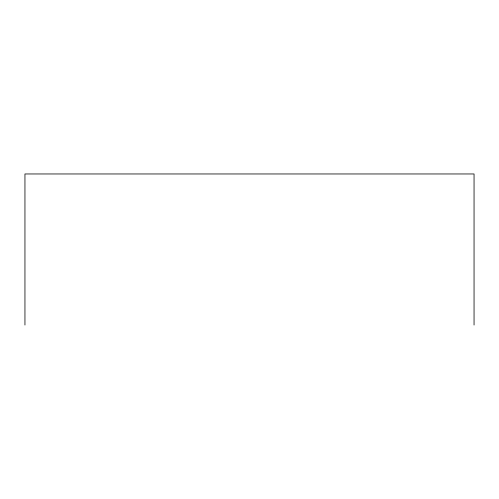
<?xml version="1.0" encoding="UTF-8"?>
<svg xmlns="http://www.w3.org/2000/svg" width="499" height="499" viewBox="0 0 499 499"><rect width="100%" height="100%" fill="white"/><g stroke="black" fill="none" stroke-linecap="round" stroke-linejoin="round"><path stroke-width="0.75" d="M474.05 325.036L474.05 173.964L24.95 173.964L24.95 325.036"/></g></svg>
